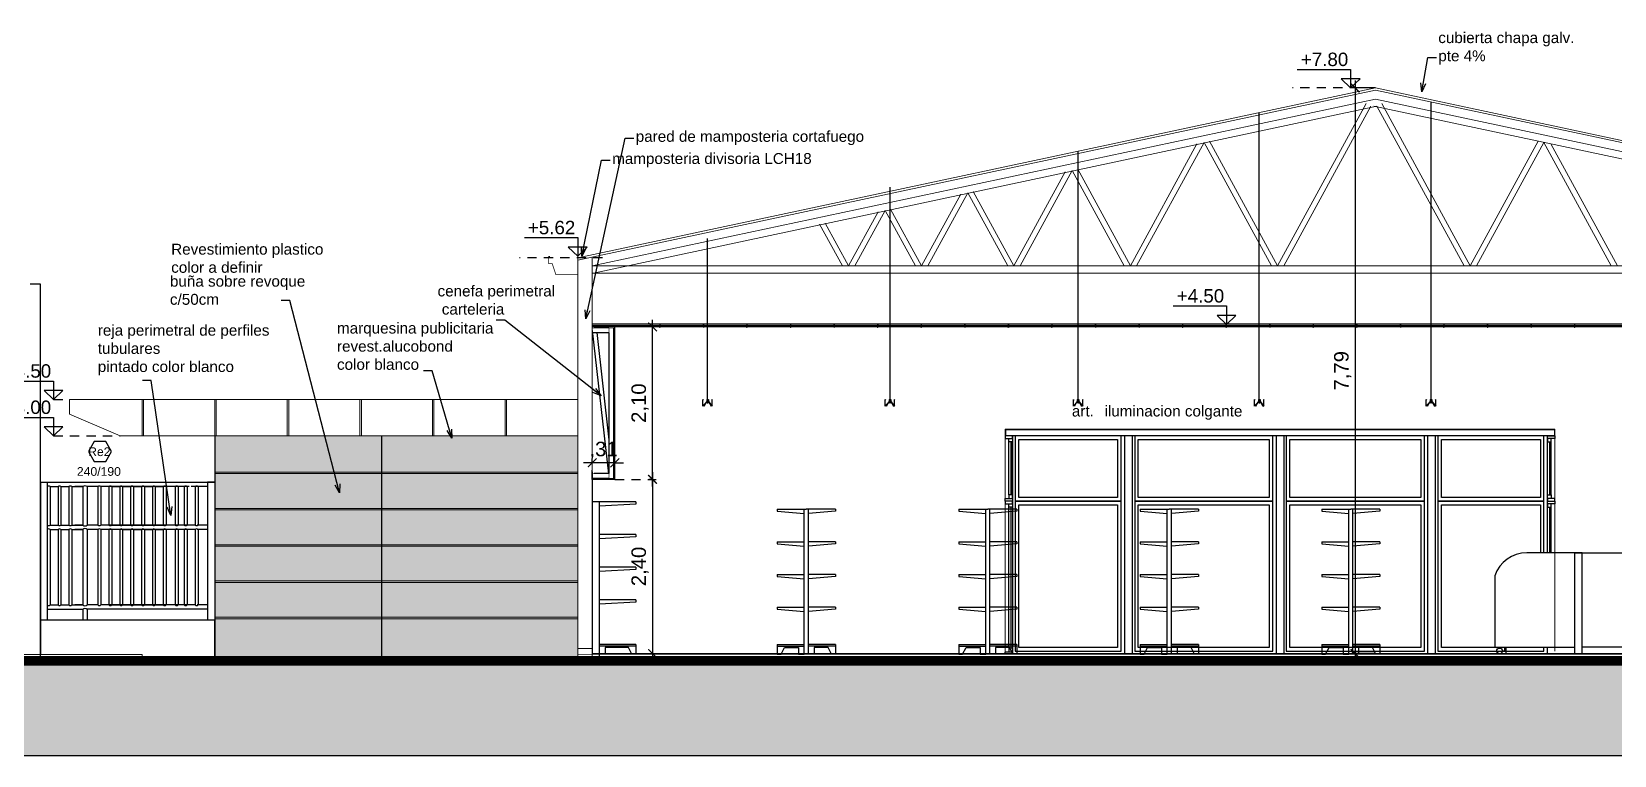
# Model space of a CAD drawing. Header units: metres. Extents: x 1166 to 1459, y -137 to 62.
# Drawn here: x 1286.05 to 1307.85, y -88.89 to -78.92 of the extents above; entities that cross this region are included whole.
import ezdxf

# ---------------------------------------------------------------- set-up
doc = ezdxf.new("R2010")
doc.units = ezdxf.units.M
doc.header["$LTSCALE"] = 0.508
doc.header["$PDMODE"] = 1
doc.header["$PDSIZE"] = -2
doc.linetypes.add('HIDDEN', pattern=[0.375, 0.25, -0.125])
doc.linetypes.add('HIDDEN2', pattern=[0.1875, 0.125, -0.0625])
doc.layers.get('0').update_dxf_attribs({"color": 9})
doc.layers.get('Defpoints').update_dxf_attribs({"color": 9})
for name, color, linetype in [('2-Desig-Carp', 9, 'Continuous'), ('2-texto', 9, 'Continuous'), ('3-muros', 9, 'Continuous'), ('3-tabiques', 9, 'Continuous'), ('3-VISTA', 9, 'Continuous'), ('4-carpinterias', 9, 'Continuous'), ('7-artef', 9, 'Continuous'), ('7-equipamiento', 9, 'Continuous'), ('8-cotas-100', 9, 'Continuous'), ('9-Hatch', 9, 'Continuous'), ('arq 0.09', 9, 'Continuous'), ('arq carpinterias', 9, 'Continuous'), ('Estructura', 9, 'HIDDEN2'), ('Iluminacion', 9, 'Continuous')]:
    doc.layers.add(name, color=color, linetype=linetype)
doc.styles.add('swiss', font='swissel.ttf')
doc.dimstyles.new('dim-100', dxfattribs={"dimtxt": 0.2, "dimasz": 0.12, "dimexe": 0.05, "dimexo": 0, "dimgap": 0.05, "dimtad": 1, "dimzin": 4, "dimtxsty": 'swiss', "dimblk": 'ARCHTICK', "dimcen": 0.5, "dimdle": 0.1, "dimclrd": 256, "dimclre": 252, "dimclrt": 256, "dimadec": 0, "dimazin": 0, "dimtfac": 1, "dimtix": 1, "dimtmove": 2, "dimatfit": 3, "dimldrblk": 'OPEN30', "dimfxl": 0.05, "dimtolj": 1, "dimtzin": 0, "dimarcsym": 0})

# ---------------------------------------------------------------- blocks, each defined once
blk = doc.blocks.new('*U233')
at = {"layer": '3-tabiques', "color": 3}
blk.add_lwpolyline([(-0.002, 0.019), (0.002, 0.019), (0.002, 0.011), (-0.002, 0.011)], close=True, dxfattribs=at)
for points in [[(0, -0.019), (0, 0.011)], [(-0.007, -0.019), (-0.007, -0.018), (-0.004, -0.018)], [(-0.007, -0.019), (0.007, -0.019)], [(0.007, -0.019), (0.007, -0.018), (0.004, -0.018)]]:
    blk.add_lwpolyline(points, dxfattribs=at)
blk = doc.blocks.new('Lampara')
for points in [[(-0.12, 0), (-0.12, -0.25)], [(-0.12, 0), (0.12, 0)], [(0.12, 0), (0.12, -0.25)], [(-0.12, -0.25), (-0.65, -0.9), (-0.65, 0), (-0.59, -0.06)], [(-0.52, -0.9), (-0.6, -0.84)], [(-0.12, -0.25), (0.12, -0.25)], [(0.1, -0.25), (0.1, -0.12), (-0.1, -0.12), (-0.1, -0.25)], [(-0.08, -0.22), (0.08, -0.22)], [(0.12, -0.25), (0.64, -0.9), (0.64, 0), (0.59, -0.06)], [(0.52, -0.9), (0.6, -0.84)]]:
    blk.add_lwpolyline(points)
for points in [[(0.52, -0.9), (0.2, -0.34, 0.258271), (0.03, -0.25), (-0.03, -0.25, 0.258271), (-0.2, -0.34), (-0.52, -0.9)], [(-0.08, -0.22), (-0.08, -0.38, 0.414214), (-0.01, -0.45), (0.01, -0.45, 0.414214), (0.08, -0.38), (0.08, -0.22)]]:
    blk.add_lwpolyline(points, format="xyb")
blk = doc.blocks.new('_ARCHTICK')
at = {"color": 0, "linetype": 'ByBlock', "const_width": 0.15}
blk.add_lwpolyline([(-0.5, -0.5), (0.5, 0.5)], dxfattribs=at)
blk = doc.blocks.new('*D460')
at = {"layer": '3-muros', "color": 252, "lineweight": -2, "transparency": 16777216}
for p, q in [((1304.562, -79.692), (1304.232, -79.692)), ((1304.562, -87.485), (1304.232, -87.485))]:
    blk.add_line(p, q, dxfattribs=at)
at = {"layer": '3-muros', "lineweight": -2, "transparency": 16777216}
blk.add_line((1304.282, -79.592), (1304.282, -87.585), dxfattribs=at)
at = {"layer": 'Defpoints', "color": 0, "transparency": 16777216}
for p in [(1304.562, -79.692), (1304.282, -87.485), (1304.562, -87.485)]:
    blk.add_point(p, dxfattribs=at)
at = {"layer": '3-muros', "lineweight": -2, "transparency": 16777216, "xscale": 0.12, "yscale": 0.12, "zscale": 0.12}
for p, rotation in [((1304.282, -79.692), 90), ((1304.282, -87.485), 270)]:
    blk.add_blockref('_ARCHTICK', p, dxfattribs=dict(at, rotation=rotation))
at = {"layer": '3-muros', "lineweight": 0, "transparency": 16777216, "insert": (1304.111, -83.589), "char_height": 0.2, "attachment_point": 5, "rotation": 90, "style": 'swiss'}
blk.add_mtext('\\A1;7,79', dxfattribs=at)
blk = doc.blocks.new('_Open30')
at = {"color": 0, "linetype": 'ByBlock', "lineweight": -2}
for p, q in [((-1, 0.27), (0, 0)), ((0, 0), (-1, -0.27)), ((0, 0), (-1, 0))]:
    blk.add_line(p, q, dxfattribs=at)
blk = doc.blocks.new('*D582')
at = {"layer": '8-cotas-100', "lineweight": -2, "transparency": 16777216}
blk.add_line((1294.605, -84.985), (1294.605, -87.585), dxfattribs=at)
at = {"layer": '8-cotas-100', "color": 252, "linetype": 'HIDDEN', "lineweight": -2, "transparency": 16777216}
for p, q in [((1294.086, -85.085), (1294.655, -85.085)), ((1294.176, -87.485), (1294.655, -87.485))]:
    blk.add_line(p, q, dxfattribs=at)
at = {"layer": 'Defpoints', "color": 0, "transparency": 16777216}
for p in [(1294.086, -85.085), (1294.176, -87.485), (1294.605, -87.485)]:
    blk.add_point(p, dxfattribs=at)
at = {"layer": '8-cotas-100', "lineweight": -2, "transparency": 16777216, "xscale": 0.12, "yscale": 0.12, "zscale": 0.12}
for p, rotation in [((1294.605, -85.085), 90), ((1294.605, -87.485), 270)]:
    blk.add_blockref('_ARCHTICK', p, dxfattribs=dict(at, rotation=rotation))
at = {"layer": '8-cotas-100', "transparency": 16777216, "insert": (1294.433, -86.285), "char_height": 0.2, "attachment_point": 5, "rotation": 90, "style": 'swiss'}
blk.add_mtext('\\A1;2,40', dxfattribs=at)
blk = doc.blocks.new('*D583')
at = {"layer": '8-cotas-100', "color": 252, "linetype": 'HIDDEN', "lineweight": -2, "transparency": 16777216}
for p, q in [((1294.605, -82.985), (1294.555, -82.985)), ((1294.605, -85.085), (1294.555, -85.085))]:
    blk.add_line(p, q, dxfattribs=at)
at = {"layer": '8-cotas-100', "lineweight": -2, "transparency": 16777216}
blk.add_line((1294.605, -85.185), (1294.605, -82.885), dxfattribs=at)
at = {"layer": 'Defpoints', "color": 0, "transparency": 16777216}
for p in [(1294.605, -82.985), (1294.605, -82.985), (1294.605, -85.085)]:
    blk.add_point(p, dxfattribs=at)
at = {"layer": '8-cotas-100', "lineweight": -2, "transparency": 16777216, "xscale": 0.12, "yscale": 0.12, "zscale": 0.12}
for p, rotation in [((1294.605, -82.985), 90), ((1294.605, -85.085), 270)]:
    blk.add_blockref('_ARCHTICK', p, dxfattribs=dict(at, rotation=rotation))
at = {"layer": '8-cotas-100', "transparency": 16777216, "insert": (1294.433, -84.035), "char_height": 0.2, "attachment_point": 5, "rotation": 90, "style": 'swiss'}
blk.add_mtext('\\A1;2,10', dxfattribs=at)
blk = doc.blocks.new('*D586')
at = {"layer": '8-cotas-100', "lineweight": -2, "transparency": 16777216}
for p, q in [((1293.774, -84.857), (1293.654, -84.857)), ((1294.086, -84.857), (1293.774, -84.857)), ((1294.086, -84.857), (1294.206, -84.857))]:
    blk.add_line(p, q, dxfattribs=at)
at = {"layer": '8-cotas-100', "color": 252, "linetype": 'HIDDEN', "lineweight": -2, "transparency": 16777216}
for p, q in [((1293.774, -85.085), (1293.774, -84.807)), ((1294.086, -85.085), (1294.086, -84.807))]:
    blk.add_line(p, q, dxfattribs=at)
at = {"layer": 'Defpoints', "color": 0, "transparency": 16777216}
for p in [(1293.774, -84.857), (1293.774, -85.085), (1294.086, -85.085)]:
    blk.add_point(p, dxfattribs=at)
at = {"layer": '8-cotas-100', "lineweight": -2, "transparency": 16777216, "xscale": 0.12, "yscale": 0.12, "zscale": 0.12}
blk.add_blockref('_ARCHTICK', (1293.774, -84.857), dxfattribs=at)
at = {"layer": '8-cotas-100', "lineweight": -2, "transparency": 16777216, "xscale": 0.12, "yscale": 0.12, "zscale": 0.12, "rotation": 180}
blk.add_blockref('_ARCHTICK', (1294.086, -84.857), dxfattribs=at)
at = {"layer": '8-cotas-100', "transparency": 16777216, "insert": (1293.93, -84.685), "char_height": 0.2, "attachment_point": 5, "style": 'swiss'}
blk.add_mtext('\\A1;,31', dxfattribs=at)

msp = doc.modelspace()

# ---------------------------------------------------------------- hatches: boundary and pattern name
at = {"layer": '9-Hatch'}
h = msp.add_hatch(dxfattribs=at)
h.set_pattern_fill('AR-CONC', color=256, scale=0.001, angle=90)
h.set_pattern_definition([(140, (14.27359, 1.39057), (0.015939086, 0.182184669), [0.01905, -0.20955]), (85, (14.27359, 1.39057), (-0.191056845, -0.035243421), [0.01524, -0.167640584]), (190.451445, (14.27492, 1.40575), (-0.175117752, 0.146941247), [0.01619001, -0.178090245]), (136.1842, (14.2228, 1.39057), (0.042042328, 0.27107904), [0.028575, -0.314325]), (186.635558, (14.2263, 1.41316), (-0.247426125, 0.237404134), [0.024285023, -0.26713561]), (81.18415, (14.2228, 1.39057), (-0.247426125, 0.237404134), [0.02285997, -0.25145973]), (111, (14.23549, 1.41597), (0.102265198, 0.151614391), [0.01905, -0.20955]), (56, (14.23549, 1.41597), (-0.184187966, 0.061802028), [0.01524, -0.16764]), (161.451445, (14.24401, 1.4286), (-0.08192277, 0.21341642), [0.01619001, -0.178089938]), (127.5, (14.27359, 1.39057), (-0.084555039, 0.0030886033), [0, -0.165608, 0, -0.17018, 0, -0.168275]), (97.5, (14.27359, 1.39057), (-0.100180575, 0.0668196625), [0, -0.097028, 0, -0.161798, 0, -0.064135]), (57.5, (14.27359, 1.333925), (0.005728744, 0.135590595), [0, -0.0635, 0, -0.19812, 0, -0.26289]), (47.5, (14.27359, 1.30852), (-0.025426491, 0.148129181), [0, -0.08255, 0, -0.131572, 0, -0.18669])])
h.paths.add_polyline_path([(1293.574, -84.979), (1293.574, -84.485), (1290.874, -84.485), (1290.874, -87.525), (1293.574, -87.525)])
h.paths.add_polyline_path([(1290.874, -84.485), (1288.574, -84.485), (1288.574, -87.525), (1290.874, -87.525)])
at = {"layer": '9-Hatch', "linetype": 'Continuous', "lineweight": 0}
h = msp.add_hatch(dxfattribs=at)
h.set_pattern_fill('ANSI31', color=256, scale=0.005, angle=-90)
h.set_pattern_definition([(315, (29.026803, -24.85161), (0.01122532015, 0.01122532015), [])])
h.paths.add_polyline_path([(1272.31, -87.645), (1272.31, -87.525), (1258.774, -87.525), (1258.774, -87.645)])
h.paths.add_polyline_path([(1272.31, -87.525), (1272.31, -87.645), (1333.924, -87.645), (1333.924, -87.525)])
at = {"layer": '9-Hatch'}
h = msp.add_hatch(dxfattribs=at)
h.set_pattern_fill('HOUND', color=256, scale=0.1, angle=45)
h.set_pattern_definition([(45, (11.76061, 1.39057), (0.336759605, 0.561266008), [2.54, -1.27]), (135, (11.76061, 1.39057), (0.336759605, -0.561266008), [2.54, -1.27])])
h.paths.add_polyline_path([(1272.31, -88.887), (1272.31, -87.645), (1255.789, -87.645), (1255.789, -88.887)])
h.paths.add_polyline_path([(1272.31, -87.645), (1272.31, -88.887), (1334.196, -88.887), (1334.196, -87.645)])

# ---------------------------------------------------------------- linework, layer by layer
at = {"layer": '2-texto'}
for p, q in [((1304.35, -79.569), (1304.09, -79.569)), ((1293.704, -81.886), (1293.443, -81.886)), ((1302.641, -82.827), (1302.381, -82.827)), ((1286.484, -83.862), (1286.224, -83.862)), ((1286.484, -84.362), (1286.224, -84.362))]:
    msp.add_line(p, q, dxfattribs=at)
at = {"layer": '2-texto', "linetype": 'HIDDEN'}
for p, q in [((1304.562, -79.692), (1303.42, -79.692)), ((1293.916, -82.035), (1292.773, -82.035)), ((1286.354, -83.985), (1286.574, -83.985)), ((1286.354, -84.485), (1287.274, -84.485))]:
    msp.add_line(p, q, dxfattribs=at)
at = {"layer": '2-texto'}
for points in [[(1303.486, -79.437), (1304.22, -79.437), (1304.22, -79.692)], [(1304.22, -79.692), (1304.09, -79.569)], [(1304.22, -79.692), (1304.35, -79.569)], [(1292.84, -81.755), (1293.574, -81.755), (1293.574, -82.009)], [(1293.574, -82.009), (1293.443, -81.886)], [(1293.574, -82.009), (1293.704, -81.886)], [(1301.777, -82.696), (1302.511, -82.696), (1302.511, -82.95)], [(1302.511, -82.95), (1302.381, -82.827)], [(1302.511, -82.95), (1302.641, -82.827)], [(1285.62, -83.73), (1286.354, -83.73), (1286.354, -83.985)], [(1286.354, -83.985), (1286.224, -83.862)], [(1286.354, -83.985), (1286.484, -83.862)], [(1285.62, -84.231), (1286.354, -84.231), (1286.354, -84.485)], [(1286.354, -84.485), (1286.224, -84.362)], [(1286.354, -84.485), (1286.484, -84.362)]]:
    msp.add_lwpolyline(points, dxfattribs=at)
at = {"layer": '3-muros', "linetype": 'Continuous', "lineweight": 0}
for p, q in [((1293.574, -81.855), (1293.574, -84.979)), ((1293.774, -82.023), (1293.774, -87.525)), ((1299.564, -84.485), (1299.564, -87.485)), ((1306.934, -84.485), (1306.934, -86.095)), ((1293.574, -84.979), (1293.574, -87.525)), ((1306.934, -87.395), (1306.934, -87.485)), ((1315.394, -87.485), (1293.774, -87.485)), ((1315.394, -87.495), (1293.774, -87.495))]:
    msp.add_line(p, q, dxfattribs=at)
at = {"layer": '3-muros', "lineweight": 0}
for p, q in [((1293.574, -85.485), (1288.574, -85.485)), ((1293.574, -85.505), (1288.574, -85.505)), ((1293.574, -85.985), (1288.574, -85.985)), ((1293.574, -86.005), (1288.574, -86.005)), ((1293.574, -86.485), (1288.574, -86.485)), ((1293.574, -86.505), (1288.574, -86.505)), ((1293.574, -86.985), (1288.574, -86.985)), ((1293.574, -87.005), (1288.574, -87.005))]:
    msp.add_line(p, q, dxfattribs=at)
at = {"layer": '3-muros', "lineweight": 0, "flags": 128}
for points in [[(1288.574, -84.985), (1288.574, -84.985), (1293.574, -84.985)], [(1288.574, -85.005), (1293.574, -85.005)]]:
    msp.add_lwpolyline(points, dxfattribs=at)
at = {"layer": '3-muros', "lineweight": 0, "const_width": 0.01, "flags": 128}
msp.add_lwpolyline([(1293.774, -87.485), (1293.774, -87.415), (1293.574, -87.415), (1293.574, -87.499), (1293.774, -87.499), (1293.774, -87.415)], dxfattribs=at)
at = {"layer": '3-muros'}
msp.add_lwpolyline([(1272.31, -88.887), (1334.196, -88.887), (1334.196, -87.645), (1272.31, -87.645)], dxfattribs=at)
at = {"layer": '3-tabiques'}
for p, q in [((1312.774, -82.948), (1293.774, -82.948)), ((1312.774, -82.97), (1293.774, -82.97)), ((1312.774, -82.985), (1293.774, -82.985)), ((1294.086, -82.985), (1293.774, -82.985)), ((1294.086, -85.085), (1294.086, -82.985)), ((1293.774, -84.979), (1293.774, -87.485)), ((1294.086, -85.085), (1293.774, -85.085)), ((1307.308, -87.495), (1307.308, -86.095)), ((1307.408, -86.095), (1307.308, -86.095)), ((1307.308, -87.495), (1307.308, -86.095)), ((1307.308, -86.095), (1307.408, -86.095)), ((1307.408, -87.495), (1307.408, -86.095)), ((1307.408, -87.495), (1307.408, -86.095))]:
    msp.add_line(p, q, dxfattribs=at)
at = {"layer": '3-tabiques', "linetype": 'Continuous', "lineweight": 0}
for p, q in [((1307.034, -84.395), (1299.464, -84.395)), ((1299.464, -84.485), (1299.464, -84.395)), ((1299.464, -84.485), (1307.034, -84.485)), ((1299.47, -84.485), (1299.47, -84.395)), ((1307.027, -84.402), (1299.47, -84.402)), ((1307.027, -84.479), (1299.47, -84.479)), ((1306.474, -84.485), (1300.024, -84.485)), ((1307.027, -84.485), (1307.027, -84.395)), ((1307.034, -84.485), (1307.034, -84.395))]:
    msp.add_line(p, q, dxfattribs=at)
at = {"layer": '3-tabiques', "const_width": 0.01}
for points in [[(1293.802, -83.068), (1293.774, -83.068), (1293.774, -82.998), (1293.802, -82.998)], [(1293.976, -82.998), (1294.004, -82.998), (1294.004, -83.068), (1293.976, -83.068)], [(1294.004, -83.026), (1294.004, -82.998), (1294.074, -82.998), (1294.074, -83.026)], [(1293.802, -85.073), (1293.774, -85.073), (1293.774, -85.003), (1293.802, -85.003)], [(1293.976, -85.003), (1294.004, -85.003), (1294.004, -85.073), (1293.976, -85.073)], [(1294.074, -85.045), (1294.074, -85.073), (1294.004, -85.073), (1294.004, -85.045)]]:
    msp.add_lwpolyline(points, dxfattribs=at)
at = {"layer": '3-VISTA', "lineweight": 0}
for p, q in [((1304.562, -79.692), (1293.574, -82.035)), ((1304.562, -79.723), (1293.574, -82.065)), ((1304.562, -79.692), (1314.962, -81.909)), ((1304.562, -79.723), (1314.956, -81.938)), ((1304.562, -79.845), (1293.774, -82.145)), ((1304.583, -79.943), (1293.794, -82.243)), ((1304.434, -79.907), (1303.214, -82.145)), ((1304.5, -79.943), (1303.3, -82.145)), ((1304.542, -79.943), (1315.126, -82.2)), ((1304.562, -79.845), (1315.126, -82.097)), ((1304.583, -79.943), (1305.783, -82.145)), ((1304.649, -79.907), (1305.869, -82.145)), ((1302.277, -80.426), (1303.214, -82.145)), ((1306.806, -80.426), (1305.869, -82.145)), ((1302.104, -80.463), (1301.187, -82.145)), ((1302.201, -80.442), (1301.273, -82.145)), ((1302.201, -80.442), (1303.129, -82.145)), ((1306.882, -80.442), (1305.954, -82.145)), ((1306.882, -80.442), (1307.81, -82.145)), ((1306.979, -80.463), (1307.896, -82.145)), ((1300.288, -80.85), (1299.582, -82.145)), ((1300.385, -80.829), (1299.668, -82.145)), ((1300.385, -80.829), (1301.102, -82.145)), ((1300.461, -80.813), (1301.187, -82.145)), ((1298.85, -81.157), (1298.311, -82.145)), ((1298.947, -81.136), (1298.397, -82.145)), ((1298.947, -81.136), (1299.497, -82.145)), ((1299.023, -81.12), (1299.582, -82.145)), ((1297.712, -81.399), (1297.305, -82.145)), ((1297.808, -81.379), (1297.39, -82.145)), ((1297.808, -81.379), (1298.226, -82.145)), ((1297.885, -81.362), (1298.311, -82.145)), ((1296.906, -81.571), (1297.22, -82.145)), ((1296.983, -81.555), (1297.305, -82.145)), ((1315.126, -82.145), (1293.774, -82.145)), ((1315.126, -82.245), (1293.774, -82.245)), ((1293.574, -83.985), (1286.574, -83.985)), ((1286.574, -83.985), (1286.574, -84.185)), ((1286.574, -83.985), (1286.574, -84.185)), ((1287.574, -83.985), (1287.574, -84.485)), ((1287.594, -83.985), (1287.594, -84.485)), ((1288.574, -83.985), (1288.574, -84.485)), ((1288.594, -83.985), (1288.594, -84.485)), ((1289.574, -83.985), (1289.574, -84.485)), ((1289.594, -83.985), (1289.594, -84.485)), ((1290.574, -83.985), (1290.574, -84.485)), ((1290.594, -83.985), (1290.594, -84.485)), ((1291.574, -83.985), (1291.574, -84.485)), ((1291.594, -83.985), (1291.594, -84.485)), ((1292.574, -83.985), (1292.574, -84.485)), ((1292.594, -83.985), (1292.594, -84.485)), ((1286.574, -84.185), (1287.274, -84.485)), ((1293.574, -84.485), (1287.274, -84.485))]:
    msp.add_line(p, q, dxfattribs=at)
at = {"layer": '3-VISTA'}
for p, q in [((1293.774, -83.035), (1293.997, -85.009)), ((1294.004, -82.998), (1293.802, -82.998)), ((1294.074, -85.073), (1294.074, -82.998)), ((1294.004, -83.068), (1293.788, -83.068)), ((1293.836, -83.062), (1294.004, -84.541)), ((1294.004, -83.068), (1294.004, -85.003)), ((1294.004, -85.003), (1293.802, -85.003)), ((1294.004, -85.073), (1293.788, -85.073))]:
    msp.add_line(p, q, dxfattribs=at)
at = {"layer": '3-VISTA', "linetype": 'Continuous', "lineweight": 0}
for p, q in [((1299.464, -84.52), (1299.464, -85.35)), ((1307.034, -84.485), (1307.034, -85.35)), ((1299.464, -85.42), (1299.464, -87.45)), ((1307.034, -85.42), (1307.034, -87.45))]:
    msp.add_line(p, q, dxfattribs=at)
at = {"layer": '4-carpinterias'}
for p, q in [((1286.174, -82.396), (1286.032, -82.396)), ((1286.174, -87.525), (1286.174, -82.396)), ((1288.574, -84.485), (1288.574, -87.525)), ((1290.874, -84.485), (1290.874, -87.525)), ((1299.514, -85.3), (1299.514, -84.57)), ((1299.539, -84.57), (1299.539, -85.3)), ((1299.564, -85.3), (1299.564, -84.57)), ((1306.934, -85.3), (1306.934, -84.57)), ((1306.959, -84.57), (1306.959, -85.3)), ((1306.984, -85.3), (1306.984, -84.57)), ((1286.174, -85.125), (1288.574, -85.125)), ((1286.174, -85.125), (1286.174, -87.025)), ((1286.174, -85.125), (1286.174, -87.025)), ((1286.265, -85.125), (1286.265, -87.025)), ((1286.265, -85.125), (1286.265, -87.025)), ((1286.306, -85.185), (1286.416, -85.185)), ((1286.306, -85.185), (1286.306, -85.715)), ((1286.416, -85.185), (1286.416, -85.715)), ((1286.456, -85.185), (1286.566, -85.185)), ((1286.456, -85.185), (1286.456, -85.715)), ((1286.566, -85.185), (1286.566, -85.715)), ((1286.606, -85.185), (1286.606, -85.715)), ((1286.606, -85.185), (1286.756, -85.185)), ((1286.756, -85.185), (1286.646, -85.185)), ((1286.756, -85.185), (1286.756, -85.715)), ((1286.756, -85.185), (1286.756, -85.715)), ((1286.816, -85.185), (1286.816, -85.715)), ((1286.966, -85.185), (1286.816, -85.185)), ((1286.966, -85.185), (1286.966, -85.715)), ((1287.006, -85.185), (1287.006, -85.715)), ((1288.084, -85.185), (1287.006, -85.185)), ((1287.116, -85.185), (1287.116, -85.715)), ((1287.156, -85.185), (1287.266, -85.185)), ((1287.156, -85.185), (1287.156, -85.715)), ((1287.266, -85.185), (1287.266, -85.715)), ((1287.306, -85.185), (1287.416, -85.185)), ((1287.306, -85.185), (1287.306, -85.715)), ((1287.416, -85.185), (1287.416, -85.715)), ((1287.456, -85.185), (1287.566, -85.185)), ((1287.456, -85.185), (1287.456, -85.715)), ((1287.566, -85.185), (1287.566, -85.715)), ((1287.606, -85.185), (1287.716, -85.185)), ((1287.606, -85.185), (1287.606, -85.715)), ((1287.716, -85.185), (1287.716, -85.715)), ((1287.756, -85.185), (1287.866, -85.185)), ((1287.756, -85.185), (1287.756, -85.715)), ((1287.866, -85.185), (1287.866, -85.715)), ((1287.906, -85.185), (1287.906, -85.715)), ((1288.031, -85.185), (1288.031, -85.715)), ((1288.221, -85.185), (1288.071, -85.185)), ((1288.181, -85.185), (1288.071, -85.185)), ((1288.071, -85.185), (1288.071, -85.715)), ((1288.155, -85.185), (1288.155, -85.715)), ((1288.195, -85.185), (1288.195, -85.715)), ((1288.474, -85.185), (1288.248, -85.185)), ((1288.305, -85.185), (1288.305, -85.715)), ((1288.345, -85.185), (1288.345, -85.715)), ((1288.474, -85.125), (1288.474, -87.025)), ((1294.374, -85.395), (1293.874, -85.395)), ((1299.514, -87.4), (1299.514, -85.47)), ((1299.539, -85.47), (1299.539, -87.4)), ((1306.959, -85.47), (1306.959, -86.095)), ((1306.984, -86.095), (1306.984, -85.47)), ((1286.306, -85.715), (1286.416, -85.715)), ((1286.306, -85.775), (1286.416, -85.775)), ((1286.306, -85.775), (1286.306, -86.815)), ((1286.416, -85.775), (1286.416, -86.815)), ((1286.456, -85.715), (1286.566, -85.715)), ((1286.456, -85.775), (1286.566, -85.775)), ((1286.456, -85.775), (1286.456, -86.815)), ((1286.566, -85.775), (1286.566, -86.815)), ((1286.606, -85.715), (1286.756, -85.715)), ((1286.606, -85.775), (1286.756, -85.775)), ((1286.606, -85.775), (1286.606, -86.815)), ((1286.756, -85.715), (1286.646, -85.715)), ((1286.756, -85.775), (1286.646, -85.775)), ((1286.756, -85.775), (1286.756, -86.815)), ((1286.756, -85.775), (1286.756, -86.815)), ((1286.966, -85.715), (1286.816, -85.715)), ((1286.816, -85.775), (1286.816, -86.815)), ((1286.966, -85.775), (1286.816, -85.775)), ((1286.966, -85.775), (1286.966, -86.815)), ((1288.084, -85.715), (1287.006, -85.715)), ((1288.084, -85.775), (1287.006, -85.775)), ((1287.006, -85.775), (1287.006, -86.815)), ((1287.116, -85.775), (1287.116, -86.815)), ((1287.156, -85.715), (1287.266, -85.715)), ((1287.156, -85.775), (1287.156, -86.815)), ((1287.266, -85.775), (1287.266, -86.815)), ((1287.306, -85.715), (1287.416, -85.715)), ((1287.306, -85.775), (1287.416, -85.775)), ((1287.306, -85.775), (1287.306, -86.815)), ((1287.416, -85.775), (1287.416, -86.815)), ((1287.456, -85.715), (1287.566, -85.715)), ((1287.456, -85.775), (1287.566, -85.775)), ((1287.456, -85.775), (1287.456, -86.815)), ((1287.566, -85.775), (1287.566, -86.815)), ((1287.606, -85.715), (1287.716, -85.715)), ((1287.606, -85.775), (1287.716, -85.775)), ((1287.606, -85.775), (1287.606, -86.815)), ((1287.716, -85.775), (1287.716, -86.815)), ((1287.756, -85.715), (1287.866, -85.715)), ((1287.756, -85.775), (1287.866, -85.775)), ((1287.756, -85.775), (1287.756, -86.815)), ((1287.866, -85.775), (1287.866, -86.815)), ((1287.906, -85.775), (1287.906, -86.815)), ((1288.031, -85.775), (1288.031, -86.815)), ((1288.221, -85.715), (1288.071, -85.715)), ((1288.181, -85.715), (1288.071, -85.715)), ((1288.221, -85.775), (1288.071, -85.775)), ((1288.181, -85.775), (1288.071, -85.775)), ((1288.071, -85.775), (1288.071, -86.815)), ((1288.155, -85.775), (1288.155, -86.815)), ((1288.305, -85.715), (1288.195, -85.715)), ((1288.305, -85.775), (1288.195, -85.775)), ((1288.195, -85.775), (1288.195, -86.815)), ((1288.305, -85.775), (1288.305, -86.815)), ((1288.474, -85.715), (1288.334, -85.715)), ((1288.474, -85.775), (1288.334, -85.775)), ((1288.345, -85.775), (1288.345, -86.815)), ((1286.265, -86.875), (1286.756, -86.875)), ((1286.306, -86.815), (1286.416, -86.815)), ((1286.456, -86.815), (1286.566, -86.815)), ((1286.606, -86.815), (1286.756, -86.815)), ((1286.756, -86.815), (1286.646, -86.815)), ((1286.756, -86.875), (1286.756, -87.025)), ((1286.756, -86.875), (1286.756, -87.025)), ((1286.966, -86.815), (1286.816, -86.815)), ((1286.816, -86.875), (1286.816, -87.025)), ((1288.474, -86.875), (1286.816, -86.875)), ((1288.084, -86.815), (1287.006, -86.815)), ((1287.156, -86.815), (1287.266, -86.815)), ((1287.306, -86.815), (1287.416, -86.815)), ((1287.456, -86.815), (1287.566, -86.815)), ((1287.606, -86.815), (1287.716, -86.815)), ((1287.756, -86.815), (1287.866, -86.815)), ((1288.221, -86.815), (1288.071, -86.815)), ((1288.181, -86.815), (1288.071, -86.815)), ((1288.305, -86.815), (1288.195, -86.815)), ((1288.474, -86.815), (1288.334, -86.815)), ((1288.574, -87.025), (1286.174, -87.025)), ((1286.174, -87.025), (1286.174, -87.496)), ((1288.574, -87.525), (1288.574, -87.025)), ((1306.959, -87.395), (1306.959, -87.4)), ((1306.984, -87.4), (1306.984, -87.395))]:
    msp.add_line(p, q, dxfattribs=at)
at = {"layer": '4-carpinterias', "lineweight": 0, "const_width": 0.01, "flags": 128}
msp.add_lwpolyline([(1293.574, -82.065), (1293.574, -82.265), (1293.274, -82.265), (1293.224, -82.115), (1293.174, -82.115), (1293.174, -82.015), (1293.194, -82.015)], dxfattribs=at)
at = {"layer": '4-carpinterias'}
for points in [[(1299.464, -84.485), (1299.464, -84.52), (1299.564, -84.52), (1299.564, -84.485), (1299.464, -84.485)], [(1299.564, -84.52), (1299.564, -84.57), (1299.514, -84.57), (1299.514, -84.52)], [(1301.111, -87.485), (1301.111, -84.485), (1299.564, -84.485), (1299.564, -87.485)], [(1303.199, -87.485), (1303.199, -84.485), (1301.211, -84.485), (1301.211, -87.485)], [(1305.286, -87.485), (1305.286, -84.485), (1303.299, -84.485), (1303.299, -87.485)], [(1306.934, -86.095), (1306.934, -84.485), (1305.386, -84.485), (1305.386, -87.485)], [(1307.034, -84.485), (1307.034, -84.52), (1306.934, -84.52), (1306.934, -84.485), (1307.034, -84.485)], [(1306.934, -84.52), (1306.934, -84.57), (1306.984, -84.57), (1306.984, -84.52)], [(1299.464, -85.385), (1299.464, -85.35), (1299.564, -85.35), (1299.564, -85.385), (1299.464, -85.385)], [(1299.464, -85.385), (1299.464, -85.42), (1299.564, -85.42), (1299.564, -85.385), (1299.464, -85.385)], [(1299.564, -85.35), (1299.564, -85.3), (1299.514, -85.3), (1299.514, -85.35)], [(1299.564, -85.42), (1299.564, -85.47), (1299.514, -85.47), (1299.514, -85.42)], [(1306.884, -86.095), (1306.884, -85.385), (1305.421, -85.385), (1305.421, -87.45), (1306.884, -87.45), (1306.884, -87.395)], [(1306.834, -87.395), (1306.834, -87.4), (1305.471, -87.4), (1305.471, -85.435), (1306.834, -85.435), (1306.834, -86.095)], [(1306.934, -85.35), (1306.934, -85.3), (1306.984, -85.3), (1306.984, -85.35)], [(1307.034, -85.385), (1307.034, -85.35), (1306.934, -85.35), (1306.934, -85.385), (1307.034, -85.385)], [(1307.034, -85.385), (1307.034, -85.42), (1306.934, -85.42), (1306.934, -85.385), (1307.034, -85.385)], [(1306.934, -85.42), (1306.934, -85.47), (1306.984, -85.47), (1306.984, -85.42)], [(1299.564, -87.46), (1299.564, -87.41), (1299.514, -87.41), (1299.514, -87.46)], [(1306.339, -87.395), (1306.339, -87.45), (1306.311, -87.45)], [(1306.934, -87.485), (1306.934, -87.395)], [(1299.464, -87.495), (1299.464, -87.46), (1299.564, -87.46), (1299.564, -87.495), (1299.464, -87.495)]]:
    msp.add_lwpolyline(points, dxfattribs=at)
for points in [[(1301.061, -84.485), (1299.599, -84.485), (1299.599, -85.385), (1301.061, -85.385)], [(1299.649, -84.535), (1301.011, -84.535), (1301.011, -85.335), (1299.649, -85.335)], [(1303.149, -84.485), (1301.246, -84.485), (1301.246, -85.385), (1303.149, -85.385)], [(1301.296, -84.535), (1303.099, -84.535), (1303.099, -85.335), (1301.296, -85.335)], [(1305.236, -84.485), (1303.334, -84.485), (1303.334, -85.385), (1305.236, -85.385)], [(1303.384, -84.535), (1305.186, -84.535), (1305.186, -85.335), (1303.384, -85.335)], [(1306.884, -84.485), (1305.421, -84.485), (1305.421, -85.385), (1306.884, -85.385)], [(1305.471, -84.535), (1306.834, -84.535), (1306.834, -85.335), (1305.471, -85.335)], [(1301.061, -85.385), (1299.599, -85.385), (1299.599, -87.45), (1301.061, -87.45)], [(1299.649, -85.435), (1301.011, -85.435), (1301.011, -87.4), (1299.649, -87.4)], [(1303.149, -85.385), (1301.246, -85.385), (1301.246, -87.45), (1303.149, -87.45)], [(1301.296, -85.435), (1303.099, -85.435), (1303.099, -87.4), (1301.296, -87.4)], [(1305.236, -85.385), (1303.334, -85.385), (1303.334, -87.45), (1305.236, -87.45)], [(1303.384, -85.435), (1305.186, -85.435), (1305.186, -87.4), (1303.384, -87.4)]]:
    msp.add_lwpolyline(points, close=True, dxfattribs=at)
at = {"layer": '4-carpinterias', "linetype": 'Continuous', "lineweight": 0, "flags": 128}
msp.add_lwpolyline([(1287.574, -87.525), (1287.574, -87.496), (1283.674, -87.496), (1283.674, -87.525)], dxfattribs=at)
at = {"layer": '4-carpinterias'}
for centre, radius, start, end in [((1286.286, -85.209), 0.0308, 49.5858, 130.4142), ((1286.436, -85.209), 0.0308, 49.5858, 130.4142), ((1286.586, -85.209), 0.0308, 49.5858, 130.4142), ((1286.786, -85.218), 0.0442, 47.2903, 132.7097), ((1286.986, -85.209), 0.0308, 49.5858, 130.4142), ((1287.136, -85.209), 0.0308, 49.5858, 130.4142), ((1287.286, -85.209), 0.0308, 49.5858, 130.4142), ((1287.436, -85.209), 0.0308, 49.5858, 130.4142), ((1287.586, -85.209), 0.0308, 49.5858, 130.4142), ((1287.736, -85.209), 0.0308, 49.5858, 130.4142), ((1287.886, -85.209), 0.0308, 49.5858, 130.4142), ((1288.051, -85.209), 0.0308, 49.5858, 130.4142), ((1288.175, -85.209), 0.0308, 49.5858, 130.4142), ((1288.325, -85.209), 0.0308, 49.5858, 130.4142), ((1286.286, -85.692), 0.0308, 229.5858, 310.4142), ((1286.286, -85.799), 0.0308, 49.5858, 130.4142), ((1286.436, -85.692), 0.0308, 229.5858, 310.4142), ((1286.436, -85.799), 0.0308, 49.5858, 130.4142), ((1286.586, -85.692), 0.0308, 229.5858, 310.4142), ((1286.586, -85.799), 0.0308, 49.5858, 130.4142), ((1286.786, -85.683), 0.0442, 227.2903, 312.7097), ((1286.786, -85.808), 0.0442, 47.2903, 132.7097), ((1286.986, -85.692), 0.0308, 229.5858, 310.4142), ((1286.986, -85.799), 0.0308, 49.5858, 130.4142), ((1287.136, -85.692), 0.0308, 229.5858, 310.4142), ((1287.136, -85.799), 0.0308, 49.5858, 130.4142), ((1287.286, -85.692), 0.0308, 229.5858, 310.4142), ((1287.286, -85.799), 0.0308, 49.5858, 130.4142), ((1287.436, -85.692), 0.0308, 229.5858, 310.4142), ((1287.436, -85.799), 0.0308, 49.5858, 130.4142), ((1287.586, -85.692), 0.0308, 229.5858, 310.4142), ((1287.586, -85.799), 0.0308, 49.5858, 130.4142), ((1287.736, -85.692), 0.0308, 229.5858, 310.4142), ((1287.736, -85.799), 0.0308, 49.5858, 130.4142), ((1287.886, -85.692), 0.0308, 229.5858, 310.4142), ((1287.886, -85.799), 0.0308, 49.5858, 130.4142), ((1288.051, -85.692), 0.0308, 229.5858, 310.4142), ((1288.051, -85.799), 0.0308, 49.5858, 130.4142), ((1288.175, -85.692), 0.0308, 229.5858, 310.4142), ((1288.175, -85.799), 0.0308, 49.5858, 130.4142), ((1288.325, -85.692), 0.0308, 229.5858, 310.4142), ((1288.325, -85.799), 0.0308, 49.5858, 130.4142), ((1286.286, -86.792), 0.0308, 229.5858, 310.4142), ((1286.436, -86.792), 0.0308, 229.5858, 310.4142), ((1286.586, -86.792), 0.0308, 229.5858, 310.4142), ((1286.786, -86.783), 0.0442, 227.2903, 312.7097), ((1286.786, -86.908), 0.0442, 47.2903, 132.7097), ((1286.986, -86.792), 0.0308, 229.5858, 310.4142), ((1287.136, -86.792), 0.0308, 229.5858, 310.4142), ((1287.286, -86.792), 0.0308, 229.5858, 310.4142), ((1287.436, -86.792), 0.0308, 229.5858, 310.4142), ((1287.586, -86.792), 0.0308, 229.5858, 310.4142), ((1287.736, -86.792), 0.0308, 229.5858, 310.4142), ((1287.886, -86.792), 0.0308, 229.5858, 310.4142), ((1288.051, -86.792), 0.0308, 229.5858, 310.4142), ((1288.175, -86.792), 0.0308, 229.5858, 310.4142), ((1288.325, -86.792), 0.0308, 229.5858, 310.4142)]:
    msp.add_arc(centre, radius, start, end, dxfattribs=at)
at = {"layer": '7-artef'}
for p, q in [((1293.874, -85.395), (1293.774, -85.395)), ((1294.374, -85.395), (1293.874, -85.395)), ((1293.874, -87.525), (1293.874, -85.395)), ((1294.374, -85.425), (1293.874, -85.455)), ((1294.374, -85.395), (1294.374, -85.425)), ((1296.323, -85.495), (1296.694, -85.495)), ((1296.323, -85.495), (1296.323, -85.525)), ((1296.323, -85.525), (1296.694, -85.555)), ((1296.694, -87.495), (1296.694, -85.495)), ((1296.694, -85.495), (1296.723, -85.495)), ((1296.753, -85.495), (1296.723, -85.495)), ((1297.123, -85.495), (1296.753, -85.495)), ((1296.753, -87.495), (1296.753, -85.495)), ((1297.123, -85.525), (1296.753, -85.555)), ((1297.123, -85.495), (1297.123, -85.525)), ((1298.823, -85.495), (1299.194, -85.495)), ((1298.823, -85.495), (1298.823, -85.525)), ((1298.823, -85.525), (1299.194, -85.555)), ((1299.194, -87.495), (1299.194, -85.495)), ((1299.194, -85.495), (1299.223, -85.495)), ((1299.253, -85.495), (1299.223, -85.495)), ((1299.623, -85.495), (1299.253, -85.495)), ((1299.253, -87.495), (1299.253, -85.495)), ((1299.623, -85.525), (1299.253, -85.555)), ((1299.623, -85.495), (1299.623, -85.525)), ((1301.323, -85.495), (1301.694, -85.495)), ((1301.323, -85.495), (1301.323, -85.525)), ((1301.323, -85.525), (1301.694, -85.555)), ((1301.694, -87.495), (1301.694, -85.495)), ((1301.694, -85.495), (1301.723, -85.495)), ((1301.753, -85.495), (1301.723, -85.495)), ((1302.123, -85.495), (1301.753, -85.495)), ((1301.753, -87.495), (1301.753, -85.495)), ((1302.123, -85.525), (1301.753, -85.555)), ((1302.123, -85.495), (1302.123, -85.525)), ((1303.823, -85.495), (1304.194, -85.495)), ((1303.823, -85.495), (1303.823, -85.525)), ((1303.823, -85.525), (1304.194, -85.555)), ((1304.194, -87.495), (1304.194, -85.495)), ((1304.194, -85.495), (1304.223, -85.495)), ((1304.253, -85.495), (1304.223, -85.495)), ((1304.623, -85.495), (1304.253, -85.495)), ((1304.253, -87.495), (1304.253, -85.495)), ((1304.623, -85.525), (1304.253, -85.555)), ((1304.623, -85.495), (1304.623, -85.525)), ((1294.374, -85.845), (1293.874, -85.845)), ((1294.374, -85.875), (1293.874, -85.905)), ((1294.374, -85.845), (1294.374, -85.875)), ((1296.323, -85.945), (1296.694, -85.945)), ((1296.323, -85.945), (1296.323, -85.975)), ((1296.323, -85.975), (1296.694, -86.005)), ((1297.123, -85.945), (1296.753, -85.945)), ((1297.123, -85.975), (1296.753, -86.005)), ((1297.123, -85.945), (1297.123, -85.975)), ((1298.823, -85.945), (1299.194, -85.945)), ((1298.823, -85.945), (1298.823, -85.975)), ((1298.823, -85.975), (1299.194, -86.005)), ((1299.623, -85.945), (1299.253, -85.945)), ((1299.623, -85.975), (1299.253, -86.005)), ((1299.623, -85.945), (1299.623, -85.975)), ((1301.323, -85.945), (1301.694, -85.945)), ((1301.323, -85.945), (1301.323, -85.975)), ((1301.323, -85.975), (1301.694, -86.005)), ((1302.123, -85.945), (1301.753, -85.945)), ((1302.123, -85.975), (1301.753, -86.005)), ((1302.123, -85.945), (1302.123, -85.975)), ((1303.823, -85.945), (1304.194, -85.945)), ((1303.823, -85.945), (1303.823, -85.975)), ((1303.823, -85.975), (1304.194, -86.005)), ((1304.623, -85.945), (1304.253, -85.945)), ((1304.623, -85.975), (1304.253, -86.005)), ((1304.623, -85.945), (1304.623, -85.975)), ((1294.374, -86.295), (1293.874, -86.295)), ((1294.374, -86.325), (1293.874, -86.355)), ((1294.374, -86.295), (1294.374, -86.325)), ((1296.323, -86.395), (1296.694, -86.395)), ((1296.323, -86.395), (1296.323, -86.425)), ((1296.323, -86.425), (1296.694, -86.455)), ((1297.123, -86.395), (1296.753, -86.395)), ((1297.123, -86.425), (1296.753, -86.455)), ((1297.123, -86.395), (1297.123, -86.425)), ((1298.823, -86.395), (1299.194, -86.395)), ((1298.823, -86.395), (1298.823, -86.425)), ((1298.823, -86.425), (1299.194, -86.455)), ((1299.623, -86.395), (1299.253, -86.395)), ((1299.623, -86.425), (1299.253, -86.455)), ((1299.623, -86.395), (1299.623, -86.425)), ((1301.323, -86.395), (1301.694, -86.395)), ((1301.323, -86.395), (1301.323, -86.425)), ((1301.323, -86.425), (1301.694, -86.455)), ((1302.123, -86.395), (1301.753, -86.395)), ((1302.123, -86.425), (1301.753, -86.455)), ((1302.123, -86.395), (1302.123, -86.425)), ((1303.823, -86.395), (1304.194, -86.395)), ((1303.823, -86.395), (1303.823, -86.425)), ((1303.823, -86.425), (1304.194, -86.455)), ((1304.623, -86.395), (1304.253, -86.395)), ((1304.623, -86.425), (1304.253, -86.455)), ((1304.623, -86.395), (1304.623, -86.425)), ((1294.374, -86.745), (1293.874, -86.745)), ((1294.374, -86.745), (1294.374, -86.775)), ((1294.374, -86.775), (1293.874, -86.805)), ((1296.323, -86.845), (1296.694, -86.845)), ((1296.323, -86.845), (1296.323, -86.875)), ((1296.323, -86.875), (1296.694, -86.905)), ((1297.123, -86.845), (1296.753, -86.845)), ((1297.123, -86.875), (1296.753, -86.905)), ((1297.123, -86.845), (1297.123, -86.875)), ((1298.823, -86.845), (1299.194, -86.845)), ((1298.823, -86.845), (1298.823, -86.875)), ((1298.823, -86.875), (1299.194, -86.905)), ((1299.623, -86.845), (1299.253, -86.845)), ((1299.623, -86.875), (1299.253, -86.905)), ((1299.623, -86.845), (1299.623, -86.875)), ((1301.323, -86.845), (1301.694, -86.845)), ((1301.323, -86.845), (1301.323, -86.875)), ((1301.323, -86.875), (1301.694, -86.905)), ((1302.123, -86.845), (1301.753, -86.845)), ((1302.123, -86.875), (1301.753, -86.905)), ((1302.123, -86.845), (1302.123, -86.875)), ((1303.823, -86.845), (1304.194, -86.845)), ((1303.823, -86.845), (1303.823, -86.875)), ((1303.823, -86.875), (1304.194, -86.905)), ((1304.623, -86.845), (1304.253, -86.845)), ((1304.623, -86.875), (1304.253, -86.905)), ((1304.623, -86.845), (1304.623, -86.875)), ((1294.374, -87.361), (1293.874, -87.361)), ((1294.374, -87.381), (1293.874, -87.381)), ((1294.273, -87.4), (1293.951, -87.4)), ((1293.951, -87.4), (1293.951, -87.495)), ((1294.321, -87.495), (1294.273, -87.4)), ((1294.374, -87.361), (1294.374, -87.495)), ((1296.323, -87.361), (1296.694, -87.361)), ((1296.323, -87.361), (1296.323, -87.495)), ((1296.323, -87.381), (1296.694, -87.381)), ((1296.376, -87.495), (1296.424, -87.4)), ((1296.424, -87.4), (1296.616, -87.4)), ((1296.616, -87.4), (1296.616, -87.495)), ((1297.123, -87.361), (1296.753, -87.361)), ((1297.123, -87.381), (1296.753, -87.381)), ((1297.023, -87.4), (1296.83, -87.4)), ((1296.83, -87.4), (1296.83, -87.495)), ((1297.07, -87.495), (1297.023, -87.4)), ((1297.123, -87.361), (1297.123, -87.495)), ((1298.823, -87.361), (1299.194, -87.361)), ((1298.823, -87.361), (1298.823, -87.495)), ((1298.823, -87.381), (1299.194, -87.381)), ((1298.876, -87.495), (1298.924, -87.4)), ((1298.924, -87.4), (1299.116, -87.4)), ((1299.116, -87.4), (1299.116, -87.495)), ((1299.623, -87.361), (1299.253, -87.361)), ((1299.623, -87.381), (1299.253, -87.381)), ((1299.523, -87.4), (1299.33, -87.4)), ((1299.33, -87.4), (1299.33, -87.495)), ((1299.57, -87.495), (1299.523, -87.4)), ((1299.623, -87.361), (1299.623, -87.495)), ((1301.323, -87.361), (1301.694, -87.361)), ((1301.323, -87.361), (1301.323, -87.495)), ((1301.323, -87.381), (1301.694, -87.381)), ((1301.376, -87.495), (1301.424, -87.4)), ((1301.424, -87.4), (1301.616, -87.4)), ((1301.616, -87.4), (1301.616, -87.495)), ((1302.123, -87.361), (1301.753, -87.361)), ((1302.123, -87.381), (1301.753, -87.381)), ((1302.023, -87.4), (1301.83, -87.4)), ((1301.83, -87.4), (1301.83, -87.495)), ((1302.07, -87.495), (1302.023, -87.4)), ((1302.123, -87.361), (1302.123, -87.495)), ((1303.823, -87.361), (1304.194, -87.361)), ((1303.823, -87.361), (1303.823, -87.495)), ((1303.823, -87.381), (1304.194, -87.381)), ((1303.876, -87.495), (1303.924, -87.4)), ((1303.924, -87.4), (1304.116, -87.4)), ((1304.116, -87.4), (1304.116, -87.495)), ((1304.623, -87.361), (1304.253, -87.361)), ((1304.623, -87.381), (1304.253, -87.381)), ((1304.523, -87.4), (1304.33, -87.4)), ((1304.33, -87.4), (1304.33, -87.495)), ((1304.57, -87.495), (1304.523, -87.4)), ((1304.623, -87.361), (1304.623, -87.495)), ((1293.951, -87.495), (1293.874, -87.495)), ((1294.374, -87.495), (1294.321, -87.495)), ((1296.323, -87.495), (1296.376, -87.495)), ((1296.616, -87.495), (1296.694, -87.495)), ((1296.83, -87.495), (1296.753, -87.495)), ((1297.123, -87.495), (1297.07, -87.495)), ((1298.823, -87.495), (1298.876, -87.495)), ((1299.116, -87.495), (1299.194, -87.495)), ((1299.33, -87.495), (1299.253, -87.495)), ((1299.623, -87.495), (1299.57, -87.495)), ((1301.323, -87.495), (1301.376, -87.495)), ((1301.616, -87.495), (1301.694, -87.495)), ((1301.83, -87.495), (1301.753, -87.495)), ((1302.123, -87.495), (1302.07, -87.495)), ((1303.823, -87.495), (1303.876, -87.495)), ((1304.116, -87.495), (1304.194, -87.495)), ((1304.33, -87.495), (1304.253, -87.495)), ((1304.623, -87.495), (1304.57, -87.495))]:
    msp.add_line(p, q, dxfattribs=at)
at = {"layer": '7-equipamiento'}
for p, q in [((1306.208, -87.395), (1307.308, -87.395)), ((1306.361, -87.495), (1306.361, -87.395)), ((1308.508, -87.395), (1307.408, -87.395))]:
    msp.add_line(p, q, dxfattribs=at)
for points in [[(1307.308, -86.095), (1307.308, -86.095), (1306.646, -86.095, 0.323665), (1306.208, -86.412), (1306.208, -87.395)], [(1307.408, -86.095), (1307.408, -86.095), (1308.07, -86.095, -0.323665), (1308.508, -86.412), (1308.508, -87.395)]]:
    msp.add_lwpolyline(points, format="xyb", dxfattribs=at)
msp.add_circle((1306.272, -87.448), 0.0395, dxfattribs=at)
at = {"layer": 'arq 0.09'}
msp.add_line((1288.574, -85.125), (1288.474, -85.125), dxfattribs=at)
at = {"layer": 'arq carpinterias'}
msp.add_lwpolyline([(1287.154, -84.703), (1287.074, -84.565), (1286.914, -84.565), (1286.835, -84.703), (1286.914, -84.841), (1287.074, -84.841)], close=True, dxfattribs=at)
at = {"layer": 'Estructura', "linetype": 'Continuous', "lineweight": 0}
for p, q in [((1293.774, -87.525), (1272.31, -87.525)), ((1333.924, -87.525), (1293.774, -87.525))]:
    msp.add_line(p, q, dxfattribs=at)
at = {"layer": 'Iluminacion'}
for points in [[(1305.328, -83.986), (1305.328, -79.886)], [(1302.963, -83.986), (1302.963, -80.033)], [(1300.467, -83.986), (1300.467, -80.565)], [(1297.876, -83.986), (1297.876, -81.061)], [(1295.364, -83.986), (1295.364, -81.768)]]:
    msp.add_lwpolyline(points, dxfattribs=at)

# ---------------------------------------------------------------- block references
at = {"layer": '3-tabiques', "linetype": 'ByBlock', "lineweight": -2, "xscale": -1}
for p in [(1294.708, -82.968), (1295.308, -82.968), (1295.908, -82.968), (1296.508, -82.968), (1297.108, -82.968), (1297.708, -82.968), (1298.308, -82.968), (1298.908, -82.968), (1299.508, -82.968), (1300.108, -82.968), (1300.708, -82.968), (1301.308, -82.968), (1301.908, -82.968), (1302.508, -82.968), (1303.108, -82.968), (1303.708, -82.968), (1304.308, -82.968), (1304.908, -82.968), (1305.508, -82.968), (1306.108, -82.968), (1306.708, -82.968), (1307.308, -82.968)]:
    msp.add_blockref('*U233', p, dxfattribs=at)
at = {"layer": 'Iluminacion', "xscale": 0.1, "yscale": 0.1, "zscale": 0.1}
for p in [(1295.364, -83.986), (1297.876, -83.986), (1300.467, -83.986), (1302.963, -83.986), (1305.328, -83.986)]:
    msp.add_blockref('Lampara', p, dxfattribs=at)

# ---------------------------------------------------------------- texts
at = {"layer": '2-Desig-Carp', "char_height": 0.12, "width": 5.11385, "attachment_point": 3, "style": 'swiss'}
for s, insert in [('Re2', (1287.139, -84.644)), ('\\pi-0.36,l0.48,t0.48;{\\fArial|b0|i0|c0|p34;240/190}', (1287.282, -84.916))]:
    msp.add_mtext(s, dxfattribs=dict(at, insert=insert))
at = {"layer": '2-texto', "style": 'swiss'}
for s, p in [('+7.80', (1303.535, -79.391)), ('+5.62', (1292.888, -81.708)), ('+4.50', (1301.826, -82.649)), ('+3.50', (1285.669, -83.684)), ('+3.00', (1285.669, -84.184))]:
    msp.add_text(s, height=0.1847, dxfattribs=at).set_placement(p)
at = {"layer": '2-texto', "char_height": 0.15, "attachment_point": 7, "style": 'swiss'}
for s, insert, width in [('\\A1;cubierta chapa galv.\\Ppte 4%', (1305.428, -79.37), 3.95327), ('\\A1;pared de mamposteria cortafuego', (1294.374, -80.48), 3.95327), ('\\A1;mamposteria divisoria LCH18', (1294.049, -80.785), 3.95327), ('\\A1;Revestimiento plastico color a definir', (1287.975, -82.241), 2.41056), ('\\A1;buña sobre revoque c/50cm', (1287.958, -82.682), 2.41056), ('\\A1;cenefa perimetral\\P carteleria', (1291.644, -82.817), 3.95327), ('\\A1;reja perimetral de perfiles tubulares\\Ppintado color blanco', (1286.964, -83.651), 2.41056), ('\\A1;marquesina publicitaria\\Prevest.alucobond\\Pcolor blanco', (1290.259, -83.578), 2.41056), ('\\A1;\\pi-0.45,l0.75,t0.75;art.^Iiluminacion colgante', (1300.081, -84.264), 3.95327)]:
    msp.add_mtext(s, dxfattribs=dict(at, insert=insert, width=width))

# ---------------------------------------------------------------- dimensions: what is measured, and where the dimension line sits
at = {"layer": '3-muros', "lineweight": 0}
dim = msp.add_linear_dim(base=(1304.282, -87.485), p1=(1304.562, -79.692), p2=(1304.562, -87.485), angle=90, dimstyle='dim-100', dxfattribs=at)
dim.commit()
dim.dimension.update_dxf_attribs({"geometry": '*D460', "text_midpoint": (1304.111, -83.589)})
at = {"layer": '8-cotas-100'}
for base, p1, p2, picture, middle in [((1294.605, -82.985), (1294.605, -85.085), (1294.605, -82.985), '*D583', (1294.433, -84.035)), ((1294.605, -87.485), (1294.086, -85.085), (1294.176, -87.485), '*D582', (1294.433, -86.285))]:
    dim = msp.add_linear_dim(base=base, p1=p1, p2=p2, angle=90, dimstyle='dim-100', dxfattribs=at)
    dim.commit()
    dim.dimension.update_dxf_attribs({"geometry": picture, "text_midpoint": middle})
dim = msp.add_linear_dim(base=(1293.774, -84.857), p1=(1294.086, -85.085), p2=(1293.774, -85.085), dimstyle='dim-100', dxfattribs=at)
dim.commit()
dim.dimension.update_dxf_attribs({"geometry": '*D586', "text_midpoint": (1293.93, -84.685)})

# ---------------------------------------------------------------- leaders
at = {"layer": '8-cotas-100', "annotation_type": 0, "has_hookline": 1, "hookline_direction": 0}
for points in [[(1305.2, -79.748), (1305.282, -79.274), (1305.402, -79.274)], [(1293.684, -82.872), (1294.228, -80.384), (1294.348, -80.384)], [(1293.633, -82.008), (1293.902, -80.689), (1294.022, -80.689)]]:
    msp.add_leader(points, dimstyle='dim-100', override={"dimgap": 0.05, "dimtad": 0, "dimarcsym": 1}, dxfattribs=at)
at = {"layer": '8-cotas-100', "annotation_type": 0, "has_hookline": 1, "hookline_direction": 0, "horizontal_direction": (-1, 0, 0)}
for points in [[(1290.295, -85.272), (1289.608, -82.621), (1289.488, -82.621)], [(1293.896, -83.935), (1292.569, -82.893), (1292.449, -82.893)], [(1291.84, -84.516), (1291.571, -83.59), (1291.451, -83.59)], [(1287.968, -85.581), (1287.699, -83.721), (1287.579, -83.721)]]:
    msp.add_leader(points, dimstyle='dim-100', override={"dimgap": 0.05, "dimtad": 0, "dimarcsym": 1}, dxfattribs=at)

doc.saveas('drawing.dxf')
